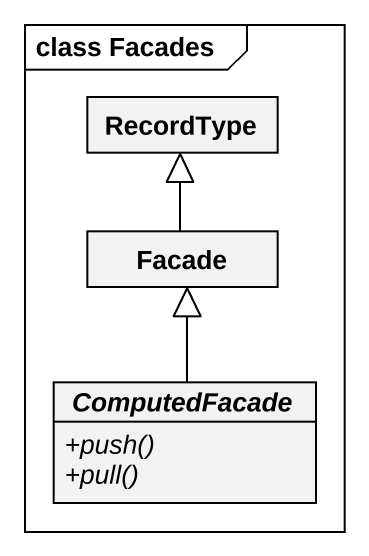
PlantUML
@startuml
mainframe class Facades
hide circle
hide empty members
skinparam classAttributeIconSize 0
class RecordType
class Facade
abstract class ComputedFacade {
  {abstract} +push()
  {abstract} +pull()
}
Facade -up-|> RecordType
ComputedFacade -up-|> Facade
@enduml
